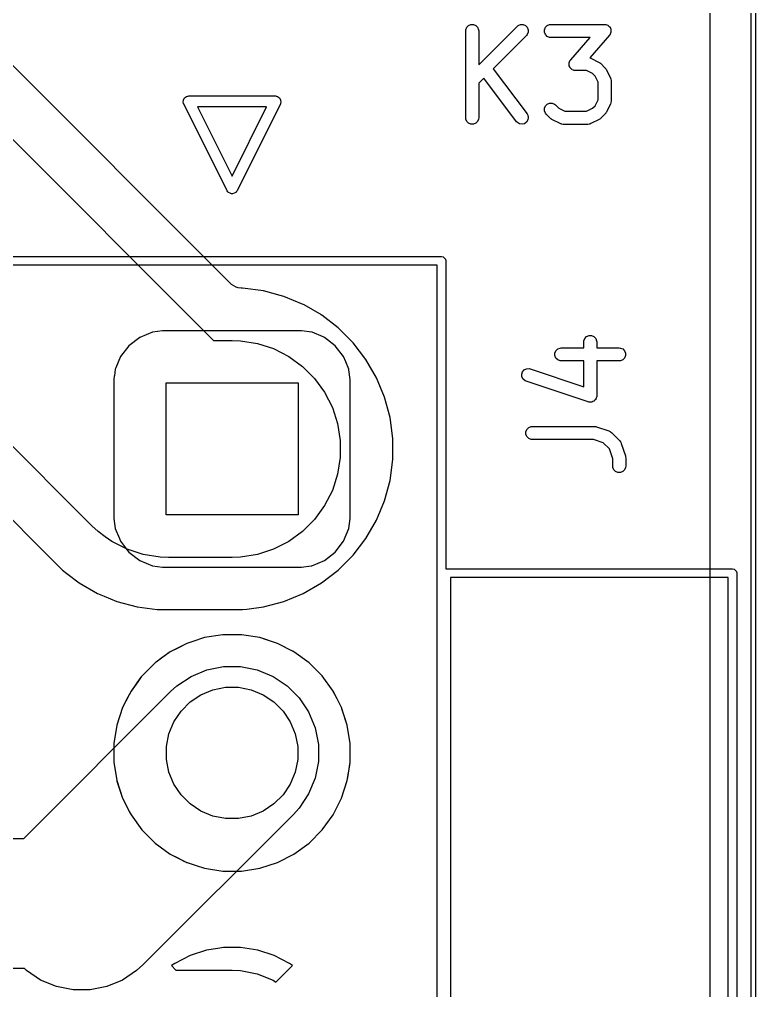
# Model space of a CAD drawing. Header units: inches. Extents: x 1.3 to 5.24, y -7.03 to -1.12.
# Drawn here: x 4.9035 to 5.2372, y -6.693 to -6.2528 of the extents above; entities that cross this region are included whole.
import ezdxf

# ---------------------------------------------------------------- set-up
doc = ezdxf.new("R2010")
doc.units = ezdxf.units.IN
doc.header["$MEASUREMENT"] = 0
for name, color, linetype, true_color in [('B.Cu', 153, 'CONTINUOUS', 0x4d7fc4), ('B.Mask', 4, 'CONTINUOUS', 0x02ffee), ('B.Paste', 132, 'CONTINUOUS', 0x00c2c2), ('B.Silkscreen', 31, 'CONTINUOUS', 0xe8b2a7), ('Edge.Cuts', 254, 'CONTINUOUS', 0xd0d2cd), ('F.Cu', 13, 'CONTINUOUS', 0xc83434), ('F.Mask', 201, 'CONTINUOUS', 0xd864ff), ('F.Paste', 253, 'CONTINUOUS', 0xb4a09a), ('F.Silkscreen', 41, 'CONTINUOUS', 0xf2eda1), ('In1.Cu', 91, 'CONTINUOUS', 0x7fc87f), ('In2.Cu', 33, 'CONTINUOUS', 0xce7d2c)]:
    doc.layers.add(name, color=color, linetype=linetype, true_color=true_color)

msp = doc.modelspace()

# ---------------------------------------------------------------- linework, layer by layer
at = {"layer": 'B.Cu', "linetype": 'CONTINUOUS'}
for p, q in [((5.2372, -1.12205), (5.2372, -7.02756)), ((5.23524, -7.02657), (5.23524, -1.12303)), ((5.21652, -3.98178), (5.21652, -7.00227)), ((4.99959, -6.37294), (4.51966, -5.89301)), ((4.49409, -5.90088), (4.99152, -6.3983)), ((4.93634, -6.48231), (4.41008, -5.95606)), ((5.00167, -6.37417), (4.99959, -6.37294)), ((5.00266, -6.37446), (5.00167, -6.37417)), ((5.00404, -6.37466), (5.00266, -6.37446)), ((5.00466, -6.37466), (5.00404, -6.37466)), ((5.00404, -6.37466), (5.00404, -6.37466)), ((5.00404, -6.37466), (5.00404, -6.37466)), ((5.01412, -6.37591), (5.00466, -6.37466)), ((5.00466, -6.37466), (5.00466, -6.37466)), ((5.00466, -6.37466), (5.00466, -6.37466)), ((5.02162, -6.37791), (5.01412, -6.37591)), ((5.01412, -6.37591), (5.01412, -6.37591)), ((5.01412, -6.37591), (5.01412, -6.37591)), ((5.02335, -6.37838), (5.02162, -6.37791)), ((5.03217, -6.38203), (5.02335, -6.37838)), ((5.03253, -6.38224), (5.03217, -6.38203)), ((5.03217, -6.38203), (5.03217, -6.38203)), ((5.04044, -6.38681), (5.03253, -6.38224)), ((5.03253, -6.38224), (5.03253, -6.38224)), ((5.04046, -6.38682), (5.04044, -6.38681)), ((5.04044, -6.38681), (5.04044, -6.38681)), ((5.04051, -6.38686), (5.04046, -6.38682)), ((5.04802, -6.39262), (5.04051, -6.38686)), ((5.05477, -6.39937), (5.04802, -6.39262)), ((5.04802, -6.39262), (5.04802, -6.39262)), ((5.04802, -6.39262), (5.04802, -6.39262)), ((5.04802, -6.39262), (5.04802, -6.39262)), ((5.04802, -6.39262), (5.04802, -6.39262)), ((4.99152, -6.3983), (4.99988, -6.3983)), ((4.99988, -6.3983), (5.00374, -6.39845)), ((5.00374, -6.39845), (5.01137, -6.39966)), ((5.01137, -6.39966), (5.01871, -6.40205)), ((5.06059, -6.40695), (5.05477, -6.39937)), ((5.05477, -6.39937), (5.05477, -6.39937)), ((5.05477, -6.39937), (5.05477, -6.39937)), ((5.01871, -6.40205), (5.02559, -6.40555)), ((5.02559, -6.40555), (5.03184, -6.41009)), ((5.06536, -6.41522), (5.06059, -6.40695)), ((5.03184, -6.41009), (5.0373, -6.41555)), ((5.0373, -6.41555), (5.04184, -6.4218)), ((5.06902, -6.42405), (5.06536, -6.41522)), ((5.04184, -6.4218), (5.04535, -6.42868)), ((5.07149, -6.43327), (5.06902, -6.42405)), ((5.04535, -6.42868), (5.04773, -6.43603)), ((5.07273, -6.44274), (5.07149, -6.43327)), ((5.04773, -6.43603), (5.04894, -6.44365)), ((5.04894, -6.44365), (5.04894, -6.45137)), ((5.07273, -6.45229), (5.07273, -6.44274)), ((5.04894, -6.45137), (5.04773, -6.459)), ((5.07149, -6.46176), (5.07273, -6.45229)), ((4.8793, -6.45871), (4.9161, -6.49551)), ((5.04773, -6.459), (5.04535, -6.46635)), ((5.06902, -6.47098), (5.07149, -6.46176)), ((5.04535, -6.46635), (5.04184, -6.47323)), ((5.04184, -6.47323), (5.0373, -6.47947)), ((5.06536, -6.47981), (5.06902, -6.47098)), ((5.0373, -6.47947), (5.03184, -6.48494)), ((4.93917, -6.48494), (4.93634, -6.48231)), ((5.06059, -6.48808), (5.06536, -6.47981)), ((4.94242, -6.48729), (4.93917, -6.48494)), ((4.94542, -6.48947), (4.94242, -6.48729)), ((5.03184, -6.48494), (5.02559, -6.48947)), ((5.05477, -6.49565), (5.06059, -6.48808)), ((4.9523, -6.49298), (4.94542, -6.48947)), ((5.02559, -6.48947), (5.01871, -6.49298)), ((4.9161, -6.49551), (4.91611, -6.49552)), ((4.91611, -6.49552), (4.91957, -6.49898)), ((4.95965, -6.49537), (4.9523, -6.49298)), ((4.96727, -6.49657), (4.95965, -6.49537)), ((4.97114, -6.49673), (4.96727, -6.49657)), ((4.99988, -6.49673), (4.97114, -6.49673)), ((5.00374, -6.49657), (4.99988, -6.49673)), ((5.01137, -6.49537), (5.00374, -6.49657)), ((5.01871, -6.49298), (5.01137, -6.49537)), ((5.04802, -6.50241), (5.05477, -6.49565)), ((5.05477, -6.49565), (5.05477, -6.49565)), ((4.91957, -6.49898), (4.923, -6.50241)), ((4.923, -6.50241), (4.923, -6.50241)), ((4.923, -6.50241), (4.923, -6.50241)), ((4.923, -6.50241), (4.923, -6.50241)), ((4.923, -6.50241), (4.92496, -6.50392)), ((4.92496, -6.50392), (4.93057, -6.50822)), ((5.04044, -6.50822), (5.04802, -6.50241)), ((5.04802, -6.50241), (5.04802, -6.50241)), ((5.04802, -6.50241), (5.04802, -6.50241)), ((4.93057, -6.50822), (4.93884, -6.513)), ((5.03217, -6.513), (5.04044, -6.50822)), ((4.93884, -6.513), (4.93885, -6.513)), ((4.93885, -6.513), (4.93887, -6.513)), ((4.93887, -6.513), (4.9419, -6.51426)), ((4.9419, -6.51426), (4.9419, -6.51426)), ((4.9419, -6.51426), (4.94767, -6.51665)), ((5.02335, -6.51665), (5.03217, -6.513)), ((4.94767, -6.51665), (4.95689, -6.51912)), ((4.95689, -6.51912), (4.96588, -6.52031)), ((5.00655, -6.52012), (5.01412, -6.51912)), ((5.01412, -6.51912), (5.02335, -6.51665)), ((4.96588, -6.52031), (4.96636, -6.52037)), ((4.96636, -6.52037), (4.96636, -6.52037)), ((4.96636, -6.52037), (4.96636, -6.52037)), ((4.96636, -6.52037), (4.97606, -6.52037)), ((4.97606, -6.52037), (4.97614, -6.52037)), ((4.97614, -6.52037), (4.97614, -6.52037)), ((4.97614, -6.52037), (5.00465, -6.52037)), ((5.00465, -6.52037), (5.00466, -6.52037)), ((5.00466, -6.52037), (5.00655, -6.52012)), ((4.99566, -6.53175), (4.98734, -6.53306)), ((5.0041, -6.53175), (4.99566, -6.53175)), ((4.99566, -6.53175), (4.99566, -6.53175)), ((4.99566, -6.53175), (4.99566, -6.53175)), ((5.01242, -6.53306), (5.0041, -6.53175)), ((5.0041, -6.53175), (5.0041, -6.53175)), ((5.0041, -6.53175), (5.0041, -6.53175)), ((4.97932, -6.53567), (4.97611, -6.53731)), ((4.98215, -6.53475), (4.97932, -6.53567)), ((4.98734, -6.53306), (4.98215, -6.53475)), ((5.01544, -6.53404), (5.01242, -6.53306)), ((5.01242, -6.53306), (5.01242, -6.53306)), ((5.01242, -6.53306), (5.01242, -6.53306)), ((5.02044, -6.53567), (5.01544, -6.53404)), ((5.02701, -6.53902), (5.02044, -6.53567)), ((5.02044, -6.53567), (5.02044, -6.53567)), ((4.97181, -6.5395), (4.96792, -6.54233)), ((4.97611, -6.53731), (4.97181, -6.5395)), ((5.02741, -6.53922), (5.02701, -6.53902)), ((5.02795, -6.5395), (5.02741, -6.53922)), ((5.03477, -6.54445), (5.02795, -6.5395)), ((4.96516, -6.54428), (4.95885, -6.55059)), ((4.96545, -6.54411), (4.96516, -6.54428)), ((4.96792, -6.54233), (4.96545, -6.54411)), ((4.96792, -6.54233), (4.96792, -6.54233)), ((5.04074, -6.55042), (5.03477, -6.54445)), ((4.9571, -6.55306), (4.95407, -6.55724)), ((4.95868, -6.55088), (4.9571, -6.55306)), ((4.95885, -6.55059), (4.95868, -6.55088)), ((5.04569, -6.55724), (5.04074, -6.55042)), ((4.95407, -6.55724), (4.95321, -6.55892)), ((4.95407, -6.55724), (4.95407, -6.55724)), ((4.95407, -6.55724), (4.95407, -6.55724)), ((4.95407, -6.55724), (4.95407, -6.55724)), ((4.98578, -6.55892), (4.99119, -6.55668)), ((4.99119, -6.55668), (4.99695, -6.55553)), ((4.99695, -6.55553), (5.00281, -6.55553)), ((5.00281, -6.55553), (5.00857, -6.55668)), ((5.00857, -6.55668), (5.01398, -6.55892)), ((5.04639, -6.55861), (5.04569, -6.55724)), ((5.04655, -6.55892), (5.04639, -6.55861)), ((4.95321, -6.55892), (4.95024, -6.56475)), ((4.97675, -6.56633), (4.9809, -6.56218)), ((4.9809, -6.56218), (4.98578, -6.55892)), ((5.01398, -6.55892), (5.01886, -6.56218)), ((5.01886, -6.56218), (5.02301, -6.56633)), ((5.04939, -6.56449), (5.04655, -6.55892)), ((5.04655, -6.55892), (5.04655, -6.55892)), ((4.95024, -6.56475), (4.94764, -6.57277)), ((4.95024, -6.56475), (4.95024, -6.56475)), ((4.95024, -6.56475), (4.95024, -6.56475)), ((4.97349, -6.5712), (4.97675, -6.56633)), ((5.02301, -6.56633), (5.02627, -6.5712)), ((5.04942, -6.56454), (5.04939, -6.56449)), ((5.04943, -6.56458), (5.04942, -6.56454)), ((5.04952, -6.56475), (5.04943, -6.56458)), ((5.05087, -6.56892), (5.04952, -6.56475)), ((5.04952, -6.56475), (5.04952, -6.56475)), ((5.04952, -6.56475), (5.04952, -6.56475)), ((4.97125, -6.57662), (4.97349, -6.5712)), ((5.02627, -6.5712), (5.02851, -6.57662)), ((5.05212, -6.57277), (5.05087, -6.56892)), ((4.94764, -6.57277), (4.94632, -6.58109)), ((5.05344, -6.58109), (5.05212, -6.57277)), ((4.9701, -6.58238), (4.97125, -6.57662)), ((5.02851, -6.57662), (5.02966, -6.58238)), ((4.94632, -6.58109), (4.94632, -6.58952)), ((4.9701, -6.58824), (4.9701, -6.58238)), ((5.02966, -6.58238), (5.02966, -6.58824)), ((5.05344, -6.58952), (5.05344, -6.58109)), ((4.94632, -6.58952), (4.94763, -6.5978)), ((4.97125, -6.59399), (4.9701, -6.58824)), ((5.02966, -6.58824), (5.02851, -6.59399)), ((5.05235, -6.59642), (5.05344, -6.58952)), ((4.97349, -6.59941), (4.97125, -6.59399)), ((5.02851, -6.59399), (5.02627, -6.59941)), ((4.94763, -6.5978), (4.94764, -6.59785)), ((4.94764, -6.59785), (4.94772, -6.59811)), ((4.94772, -6.59811), (4.95024, -6.60587)), ((5.04952, -6.60587), (5.05212, -6.59785)), ((5.05212, -6.59785), (5.05235, -6.59642)), ((4.97675, -6.60429), (4.97349, -6.59941)), ((5.02627, -6.59941), (5.02301, -6.60429)), ((4.95024, -6.60587), (4.95024, -6.60587)), ((4.95024, -6.60587), (4.95318, -6.61164)), ((4.9809, -6.60844), (4.97675, -6.60429)), ((5.02301, -6.60429), (5.01886, -6.60844)), ((5.04569, -6.61338), (5.04952, -6.60587)), ((4.95318, -6.61164), (4.95318, -6.61164)), ((4.95318, -6.61164), (4.95318, -6.61164)), ((4.95318, -6.61164), (4.95407, -6.61338)), ((4.98578, -6.6117), (4.9809, -6.60844)), ((5.01886, -6.60844), (5.01398, -6.6117)), ((4.95407, -6.61338), (4.95902, -6.6202)), ((4.99119, -6.61394), (4.98578, -6.6117)), ((4.99695, -6.61509), (4.99119, -6.61394)), ((5.00281, -6.61509), (4.99695, -6.61509)), ((5.00857, -6.61394), (5.00281, -6.61509)), ((5.01398, -6.6117), (5.00857, -6.61394)), ((5.04074, -6.6202), (5.04569, -6.61338)), ((4.95902, -6.6202), (4.96499, -6.62616)), ((5.03477, -6.62616), (5.04074, -6.6202)), ((4.96499, -6.62616), (4.97181, -6.63112)), ((5.02795, -6.63112), (5.03477, -6.62616)), ((4.97181, -6.63112), (4.97448, -6.63248)), ((4.97448, -6.63248), (4.9751, -6.6328)), ((4.9751, -6.6328), (4.97906, -6.63482)), ((5.02044, -6.63495), (5.02795, -6.63112)), ((4.97906, -6.63482), (4.97906, -6.63482)), ((4.97906, -6.63482), (4.97935, -6.63497)), ((4.97935, -6.63497), (4.9795, -6.63501)), ((4.9795, -6.63501), (4.98362, -6.63634)), ((4.98362, -6.63634), (4.98362, -6.63634)), ((4.98362, -6.63634), (4.98362, -6.63634)), ((4.98362, -6.63634), (4.98734, -6.63755)), ((4.98734, -6.63755), (4.99566, -6.63887)), ((5.0041, -6.63887), (5.01242, -6.63755)), ((5.01242, -6.63755), (5.02044, -6.63495)), ((4.99566, -6.63887), (4.99566, -6.63887)), ((4.99566, -6.63887), (5.0041, -6.63887)), ((5.0041, -6.63887), (5.0041, -6.63887)), ((4.98084, -6.67713), (4.97388, -6.68068)), ((4.98826, -6.67472), (4.98084, -6.67713)), ((4.98084, -6.67713), (4.98084, -6.67713)), ((4.99341, -6.67391), (4.98826, -6.67472)), ((4.99598, -6.6735), (4.99341, -6.67391)), ((5.00378, -6.6735), (4.99598, -6.6735)), ((4.99598, -6.6735), (4.99598, -6.6735)), ((5.00571, -6.6738), (5.00378, -6.6735)), ((5.00378, -6.6735), (5.00378, -6.6735)), ((5.0115, -6.67472), (5.00571, -6.6738)), ((5.01892, -6.67713), (5.0115, -6.67472)), ((5.0115, -6.67472), (5.0115, -6.67472)), ((5.02588, -6.68068), (5.01892, -6.67713)), ((5.01892, -6.67713), (5.01892, -6.67713)), ((5.01892, -6.67713), (5.01892, -6.67713)), ((4.97388, -6.68068), (4.97243, -6.68173)), ((4.97243, -6.68173), (4.97243, -6.68173)), ((4.97243, -6.68173), (4.97443, -6.68373)), ((4.97388, -6.68068), (4.97388, -6.68068)), ((5.01978, -6.68928), (5.02733, -6.68173)), ((5.02733, -6.68173), (5.02588, -6.68068)), ((5.02588, -6.68068), (5.02588, -6.68068)), ((5.02733, -6.68173), (5.02733, -6.68173)), ((4.97443, -6.68373), (4.99988, -6.68373)), ((4.99988, -6.68373), (5.00374, -6.68392)), ((5.00374, -6.68392), (5.01131, -6.68543)), ((5.01131, -6.68543), (5.01844, -6.68838)), ((5.01844, -6.68838), (5.01978, -6.68928))]:
    msp.add_line(p, q, dxfattribs=at)
at = {"layer": 'B.Mask', "linetype": 'CONTINUOUS'}
for p, q in [((5.2372, -1.12205), (5.2372, -7.02756)), ((5.23524, -7.02657), (5.23524, -1.12303)), ((4.96996, -6.47744), (4.96996, -6.41759)), ((4.96996, -6.41759), (5.0298, -6.41759)), ((5.0298, -6.41759), (5.0298, -6.47744)), ((5.0298, -6.47744), (4.96996, -6.47744)), ((4.98578, -6.55892), (4.99119, -6.55668)), ((4.99119, -6.55668), (4.99695, -6.55553)), ((4.99695, -6.55553), (5.00281, -6.55553)), ((5.00281, -6.55553), (5.00857, -6.55668)), ((5.00857, -6.55668), (5.01398, -6.55892)), ((4.97675, -6.56633), (4.9809, -6.56218)), ((4.9809, -6.56218), (4.98578, -6.55892)), ((5.01398, -6.55892), (5.01886, -6.56218)), ((5.01886, -6.56218), (5.02301, -6.56633)), ((4.97349, -6.5712), (4.97675, -6.56633)), ((5.02301, -6.56633), (5.02627, -6.5712)), ((4.97125, -6.57662), (4.97349, -6.5712)), ((5.02627, -6.5712), (5.02851, -6.57662)), ((4.9701, -6.58238), (4.97125, -6.57662)), ((5.02851, -6.57662), (5.02966, -6.58238)), ((4.9701, -6.58824), (4.9701, -6.58238)), ((5.02966, -6.58238), (5.02966, -6.58824)), ((4.97125, -6.59399), (4.9701, -6.58824)), ((5.02966, -6.58824), (5.02851, -6.59399)), ((4.97349, -6.59941), (4.97125, -6.59399)), ((5.02851, -6.59399), (5.02627, -6.59941)), ((4.97675, -6.60429), (4.97349, -6.59941)), ((5.02627, -6.59941), (5.02301, -6.60429)), ((4.9809, -6.60844), (4.97675, -6.60429)), ((5.02301, -6.60429), (5.01886, -6.60844)), ((4.98578, -6.6117), (4.9809, -6.60844)), ((5.01886, -6.60844), (5.01398, -6.6117)), ((4.99119, -6.61394), (4.98578, -6.6117)), ((4.99695, -6.61509), (4.99119, -6.61394)), ((5.00281, -6.61509), (4.99695, -6.61509)), ((5.00857, -6.61394), (5.00281, -6.61509)), ((5.01398, -6.6117), (5.00857, -6.61394))]:
    msp.add_line(p, q, dxfattribs=at)
at = {"layer": 'B.Paste', "linetype": 'CONTINUOUS'}
for p, q in [((5.2372, -1.12205), (5.2372, -7.02756)), ((5.23524, -7.02657), (5.23524, -1.12303))]:
    msp.add_line(p, q, dxfattribs=at)
at = {"layer": 'B.Silkscreen', "linetype": 'CONTINUOUS'}
for p, q in [((5.2372, -1.12205), (5.2372, -7.02756)), ((5.23524, -7.02657), (5.23524, -1.12303))]:
    msp.add_line(p, q, dxfattribs=at)
at = {"layer": 'Edge.Cuts', "linetype": 'CONTINUOUS'}
for p, q in [((5.2372, -1.12205), (5.2372, -7.02756)), ((5.23524, -7.02657), (5.23524, -1.12303))]:
    msp.add_line(p, q, dxfattribs=at)
at = {"layer": 'F.Cu', "linetype": 'CONTINUOUS'}
for p, q in [((5.2372, -1.12205), (5.2372, -7.02756)), ((5.23524, -7.02657), (5.23524, -1.12303)), ((5.21652, -5.80199), (5.21652, -7.00227)), ((4.96379, -6.39456), (4.95804, -6.39694)), ((4.96841, -6.39395), (4.96379, -6.39456)), ((4.96379, -6.39456), (4.96379, -6.39456)), ((4.96379, -6.39456), (4.96379, -6.39456)), ((5.03135, -6.39395), (4.96841, -6.39395)), ((4.96841, -6.39395), (4.96841, -6.39395)), ((5.03136, -6.39395), (5.03135, -6.39395)), ((5.03135, -6.39395), (5.03135, -6.39395)), ((5.03135, -6.39395), (5.03135, -6.39395)), ((5.03142, -6.39396), (5.03136, -6.39395)), ((5.03597, -6.39456), (5.03142, -6.39396)), ((5.03602, -6.39457), (5.03597, -6.39456)), ((5.03613, -6.39463), (5.03602, -6.39457)), ((5.04122, -6.39673), (5.03613, -6.39463)), ((5.03613, -6.39463), (5.03613, -6.39463)), ((4.95804, -6.39694), (4.9531, -6.40073)), ((5.04172, -6.39694), (5.04122, -6.39673)), ((5.04666, -6.40073), (5.04172, -6.39694)), ((4.9531, -6.40073), (4.94931, -6.40567)), ((5.05045, -6.40567), (5.04666, -6.40073)), ((4.94931, -6.40567), (4.94719, -6.41077)), ((5.05141, -6.40798), (5.05045, -6.40567)), ((5.05283, -6.41142), (5.05141, -6.40798)), ((4.94693, -6.41142), (4.94653, -6.41443)), ((4.94719, -6.41078), (4.94693, -6.41142)), ((4.94693, -6.41142), (4.94693, -6.41142)), ((4.94719, -6.41077), (4.94719, -6.41078)), ((5.05284, -6.41144), (5.05283, -6.41142)), ((5.05286, -6.41155), (5.05284, -6.41144)), ((5.05287, -6.41158), (5.05286, -6.41155)), ((5.05287, -6.41169), (5.05287, -6.41158)), ((5.05287, -6.4117), (5.05287, -6.41169)), ((5.05287, -6.41172), (5.05287, -6.4117)), ((5.05344, -6.41604), (5.05287, -6.41172)), ((4.94651, -6.41455), (4.94632, -6.41604)), ((4.94632, -6.41604), (4.94632, -6.41604)), ((4.94632, -6.41604), (4.94632, -6.47898)), ((4.94653, -6.41443), (4.94651, -6.41454)), ((4.94651, -6.41454), (4.94651, -6.41455)), ((4.96996, -6.47744), (4.96996, -6.41759)), ((4.96996, -6.41759), (5.0298, -6.41759)), ((5.0298, -6.41759), (5.0298, -6.47744)), ((5.05344, -6.47898), (5.05344, -6.41604)), ((5.05344, -6.41604), (5.05344, -6.41604)), ((5.05344, -6.41604), (5.05344, -6.41604)), ((4.94632, -6.47898), (4.94693, -6.48361)), ((5.0298, -6.47744), (4.96996, -6.47744)), ((5.05283, -6.48361), (5.05344, -6.47898)), ((4.94693, -6.48361), (4.94693, -6.48361)), ((4.94693, -6.48361), (4.94693, -6.48361)), ((4.94693, -6.48361), (4.94693, -6.48361)), ((4.94693, -6.48361), (4.94693, -6.48361)), ((4.94693, -6.48361), (4.94693, -6.48361)), ((4.94693, -6.48361), (4.94879, -6.48811)), ((5.05045, -6.48936), (5.05283, -6.48361)), ((4.94879, -6.48811), (4.94931, -6.48936)), ((4.94931, -6.48936), (4.95253, -6.49356)), ((5.04666, -6.4943), (5.05045, -6.48936)), ((4.95253, -6.49356), (4.9531, -6.4943)), ((4.9531, -6.4943), (4.95804, -6.49809)), ((5.04172, -6.49809), (5.04666, -6.4943)), ((4.95804, -6.49809), (4.96379, -6.50047)), ((4.96379, -6.50047), (4.96841, -6.50108)), ((4.96841, -6.50108), (5.03135, -6.50108)), ((5.03135, -6.50108), (5.03568, -6.50051)), ((5.03135, -6.50108), (5.03135, -6.50108)), ((5.03568, -6.50051), (5.0357, -6.5005)), ((5.0357, -6.5005), (5.03571, -6.50051)), ((5.03571, -6.50051), (5.03582, -6.5005)), ((5.03582, -6.5005), (5.03595, -6.50048)), ((5.03595, -6.50048), (5.03597, -6.50047)), ((5.03597, -6.50047), (5.04172, -6.49809)), ((5.03597, -6.50047), (5.03597, -6.50047)), ((4.99566, -6.53175), (4.98734, -6.53306)), ((5.0041, -6.53175), (4.99566, -6.53175)), ((4.99566, -6.53175), (4.99566, -6.53175)), ((4.99566, -6.53175), (4.99566, -6.53175)), ((5.01242, -6.53306), (5.0041, -6.53175)), ((5.0041, -6.53175), (5.0041, -6.53175)), ((5.0041, -6.53175), (5.0041, -6.53175)), ((4.97932, -6.53567), (4.97524, -6.53775)), ((4.98208, -6.53477), (4.97932, -6.53567)), ((4.98734, -6.53306), (4.98208, -6.53477)), ((5.02044, -6.53567), (5.01242, -6.53306)), ((5.01242, -6.53306), (5.01242, -6.53306)), ((5.01242, -6.53306), (5.01242, -6.53306)), ((5.02795, -6.5395), (5.02044, -6.53567)), ((4.97181, -6.5395), (4.96803, -6.54224)), ((4.97524, -6.53775), (4.97181, -6.5395)), ((4.97181, -6.5395), (4.97181, -6.5395)), ((5.03477, -6.54445), (5.02795, -6.5395)), ((4.96516, -6.54428), (4.95885, -6.55059)), ((4.96545, -6.54411), (4.96516, -6.54428)), ((4.96803, -6.54224), (4.96545, -6.54411)), ((5.04074, -6.55042), (5.03477, -6.54445)), ((4.95814, -6.55163), (4.95407, -6.55724)), ((4.95868, -6.55088), (4.95814, -6.55163)), ((4.95814, -6.55163), (4.95814, -6.55163)), ((4.95885, -6.55059), (4.95868, -6.55088)), ((5.04569, -6.55724), (5.04074, -6.55042)), ((4.95407, -6.55724), (4.95195, -6.5614)), ((4.98578, -6.55892), (4.99119, -6.55668)), ((4.99119, -6.55668), (4.99695, -6.55553)), ((4.99695, -6.55553), (5.00281, -6.55553)), ((5.00281, -6.55553), (5.00857, -6.55668)), ((5.00857, -6.55668), (5.01398, -6.55892)), ((5.0475, -6.56079), (5.04569, -6.55724)), ((4.95195, -6.5614), (4.95024, -6.56475)), ((4.97675, -6.56633), (4.9809, -6.56218)), ((4.9809, -6.56218), (4.98578, -6.55892)), ((5.01398, -6.55892), (5.01886, -6.56218)), ((5.01886, -6.56218), (5.02301, -6.56633)), ((5.04855, -6.56285), (5.0475, -6.56079)), ((5.04939, -6.56449), (5.04855, -6.56285)), ((4.95024, -6.56475), (4.94764, -6.57277)), ((4.95024, -6.56475), (4.95024, -6.56475)), ((4.95024, -6.56475), (4.95024, -6.56475)), ((4.97349, -6.5712), (4.97675, -6.56633)), ((5.02301, -6.56633), (5.02627, -6.5712)), ((5.04942, -6.56454), (5.04939, -6.56449)), ((5.04943, -6.56457), (5.04942, -6.56454)), ((5.04952, -6.56475), (5.04943, -6.56457)), ((5.04984, -6.56573), (5.04952, -6.56475)), ((5.04952, -6.56475), (5.04952, -6.56475)), ((5.04952, -6.56475), (5.04952, -6.56475)), ((5.05212, -6.57277), (5.04984, -6.56573)), ((4.97125, -6.57662), (4.97349, -6.5712)), ((5.02627, -6.5712), (5.02851, -6.57662)), ((4.94764, -6.57277), (4.94632, -6.58109)), ((5.05344, -6.58109), (5.05212, -6.57277)), ((4.9701, -6.58238), (4.97125, -6.57662)), ((5.02851, -6.57662), (5.02966, -6.58238)), ((4.94632, -6.58109), (4.94632, -6.58952)), ((4.9701, -6.58824), (4.9701, -6.58238)), ((5.02966, -6.58238), (5.02966, -6.58824)), ((5.05344, -6.58952), (5.05344, -6.58109)), ((4.94632, -6.58952), (4.94764, -6.59785)), ((4.97125, -6.59399), (4.9701, -6.58824)), ((5.02966, -6.58824), (5.02851, -6.59399)), ((5.05323, -6.59085), (5.05344, -6.58952)), ((4.97349, -6.59941), (4.97125, -6.59399)), ((5.02851, -6.59399), (5.02627, -6.59941)), ((5.05212, -6.59785), (5.05323, -6.59085)), ((4.94764, -6.59785), (4.94764, -6.59785)), ((4.94764, -6.59785), (4.95024, -6.60587)), ((5.04952, -6.60587), (5.05212, -6.59785)), ((4.97675, -6.60429), (4.97349, -6.59941)), ((5.02627, -6.59941), (5.02301, -6.60429)), ((4.95024, -6.60587), (4.95329, -6.61186)), ((4.9809, -6.60844), (4.97675, -6.60429)), ((5.02301, -6.60429), (5.01886, -6.60844)), ((5.04569, -6.61338), (5.04952, -6.60587)), ((4.98578, -6.6117), (4.9809, -6.60844)), ((5.01886, -6.60844), (5.01398, -6.6117)), ((4.95329, -6.61186), (4.95407, -6.61338)), ((4.95407, -6.61338), (4.95902, -6.6202)), ((4.99119, -6.61394), (4.98578, -6.6117)), ((4.99695, -6.61509), (4.99119, -6.61394)), ((5.00281, -6.61509), (4.99695, -6.61509)), ((5.00857, -6.61394), (5.00281, -6.61509)), ((5.01398, -6.6117), (5.00857, -6.61394)), ((5.04074, -6.6202), (5.04569, -6.61338)), ((4.95902, -6.6202), (4.96499, -6.62616)), ((5.03477, -6.62616), (5.04074, -6.6202)), ((4.96499, -6.62616), (4.97181, -6.63112)), ((5.02795, -6.63112), (5.03477, -6.62616)), ((4.97181, -6.63112), (4.97536, -6.63293)), ((4.97536, -6.63293), (4.97806, -6.63431)), ((5.02044, -6.63495), (5.02795, -6.63112)), ((4.97806, -6.63431), (4.97906, -6.63482)), ((4.97906, -6.63482), (4.97913, -6.63486)), ((4.97913, -6.63486), (4.97927, -6.63493)), ((4.97927, -6.63493), (4.97935, -6.63497)), ((4.97935, -6.63497), (4.9795, -6.63501)), ((4.9795, -6.63501), (4.98362, -6.63634)), ((4.98362, -6.63634), (4.98362, -6.63634)), ((4.98362, -6.63634), (4.98362, -6.63634)), ((4.98362, -6.63634), (4.98734, -6.63755)), ((4.98734, -6.63755), (4.99566, -6.63887)), ((5.0041, -6.63887), (5.01242, -6.63755)), ((5.01242, -6.63755), (5.02044, -6.63495)), ((4.99566, -6.63887), (4.99566, -6.63887)), ((4.99566, -6.63887), (5.0041, -6.63887)), ((5.0041, -6.63887), (5.0041, -6.63887))]:
    msp.add_line(p, q, dxfattribs=at)
at = {"layer": 'F.Mask', "linetype": 'CONTINUOUS'}
for p, q in [((5.2372, -1.12205), (5.2372, -7.02756)), ((5.23524, -7.02657), (5.23524, -1.12303)), ((4.96996, -6.47744), (4.96996, -6.41759)), ((4.96996, -6.41759), (5.0298, -6.41759)), ((5.0298, -6.41759), (5.0298, -6.47744)), ((5.0298, -6.47744), (4.96996, -6.47744)), ((4.98578, -6.55892), (4.99119, -6.55668)), ((4.99119, -6.55668), (4.99695, -6.55553)), ((4.99695, -6.55553), (5.00281, -6.55553)), ((5.00281, -6.55553), (5.00857, -6.55668)), ((5.00857, -6.55668), (5.01398, -6.55892)), ((4.97675, -6.56633), (4.9809, -6.56218)), ((4.9809, -6.56218), (4.98578, -6.55892)), ((5.01398, -6.55892), (5.01886, -6.56218)), ((5.01886, -6.56218), (5.02301, -6.56633)), ((4.97349, -6.5712), (4.97675, -6.56633)), ((5.02301, -6.56633), (5.02627, -6.5712)), ((4.97125, -6.57662), (4.97349, -6.5712)), ((5.02627, -6.5712), (5.02851, -6.57662)), ((4.9701, -6.58238), (4.97125, -6.57662)), ((5.02851, -6.57662), (5.02966, -6.58238)), ((4.9701, -6.58824), (4.9701, -6.58238)), ((5.02966, -6.58238), (5.02966, -6.58824)), ((4.97125, -6.59399), (4.9701, -6.58824)), ((5.02966, -6.58824), (5.02851, -6.59399)), ((4.97349, -6.59941), (4.97125, -6.59399)), ((5.02851, -6.59399), (5.02627, -6.59941)), ((4.97675, -6.60429), (4.97349, -6.59941)), ((5.02627, -6.59941), (5.02301, -6.60429)), ((4.9809, -6.60844), (4.97675, -6.60429)), ((5.02301, -6.60429), (5.01886, -6.60844)), ((4.98578, -6.6117), (4.9809, -6.60844)), ((5.01886, -6.60844), (5.01398, -6.6117)), ((4.99119, -6.61394), (4.98578, -6.6117)), ((4.99695, -6.61509), (4.99119, -6.61394)), ((5.00281, -6.61509), (4.99695, -6.61509)), ((5.00857, -6.61394), (5.00281, -6.61509)), ((5.01398, -6.6117), (5.00857, -6.61394))]:
    msp.add_line(p, q, dxfattribs=at)
at = {"layer": 'F.Paste', "linetype": 'CONTINUOUS'}
for p, q in [((5.2372, -1.12205), (5.2372, -7.02756)), ((5.23524, -7.02657), (5.23524, -1.12303))]:
    msp.add_line(p, q, dxfattribs=at)
at = {"layer": 'F.Silkscreen', "linetype": 'CONTINUOUS'}
for p, q in [((5.2372, -1.12205), (5.2372, -7.02756)), ((5.23524, -7.02657), (5.23524, -1.12303)), ((5.10578, -6.25806), (5.10584, -6.25749)), ((5.10578, -6.29743), (5.10578, -6.25806)), ((5.10584, -6.25749), (5.10628, -6.25642)), ((5.10628, -6.25642), (5.1071, -6.25561)), ((5.1071, -6.25561), (5.10816, -6.25517)), ((5.10816, -6.25517), (5.10931, -6.25517)), ((5.10931, -6.25517), (5.11038, -6.25561)), ((5.11038, -6.25561), (5.11119, -6.25642)), ((5.11119, -6.25642), (5.11163, -6.25749)), ((5.11163, -6.25749), (5.11169, -6.25806)), ((5.11169, -6.27343), (5.12915, -6.25598)), ((5.11169, -6.25806), (5.11169, -6.27343)), ((5.12915, -6.25598), (5.12959, -6.25561)), ((5.12959, -6.25561), (5.13066, -6.25517)), ((5.13066, -6.25517), (5.13181, -6.25517)), ((5.13181, -6.25517), (5.13287, -6.25561)), ((5.13287, -6.25561), (5.13369, -6.25642)), ((5.13369, -6.25642), (5.13413, -6.25749)), ((5.13413, -6.25864), (5.13369, -6.2597)), ((5.13413, -6.25749), (5.13413, -6.25864)), ((5.14146, -6.25749), (5.1419, -6.25642)), ((5.14146, -6.25864), (5.14146, -6.25749)), ((5.1419, -6.2597), (5.14146, -6.25864)), ((5.1419, -6.25642), (5.14272, -6.25561)), ((5.14272, -6.25561), (5.14378, -6.25517)), ((5.14378, -6.25517), (5.14436, -6.25511)), ((5.14436, -6.25511), (5.16873, -6.25511)), ((5.16873, -6.25511), (5.16903, -6.25514)), ((5.16903, -6.25514), (5.16911, -6.25514)), ((5.16911, -6.25514), (5.16916, -6.25515)), ((5.16916, -6.25515), (5.1693, -6.25517)), ((5.1693, -6.25517), (5.16975, -6.25535)), ((5.16975, -6.25535), (5.1702, -6.2555)), ((5.1702, -6.2555), (5.17028, -6.25557)), ((5.17028, -6.25557), (5.17037, -6.25561)), ((5.17037, -6.25561), (5.17071, -6.25595)), ((5.17071, -6.25595), (5.17107, -6.25626)), ((5.17107, -6.25626), (5.17111, -6.25635)), ((5.17111, -6.25635), (5.17118, -6.25642)), ((5.17118, -6.25642), (5.17137, -6.25687)), ((5.17144, -6.25908), (5.17129, -6.25954)), ((5.17137, -6.25687), (5.17158, -6.2573)), ((5.17162, -6.25864), (5.17144, -6.25908)), ((5.17158, -6.2573), (5.17159, -6.2574)), ((5.17159, -6.2574), (5.17162, -6.25749)), ((5.17162, -6.25749), (5.17162, -6.25797)), ((5.17162, -6.25797), (5.17166, -6.25845)), ((5.17166, -6.25845), (5.17162, -6.25854)), ((5.17162, -6.25854), (5.17162, -6.25864)), ((5.13332, -6.26015), (5.11826, -6.27521)), ((5.13369, -6.2597), (5.13332, -6.26015)), ((5.14272, -6.26052), (5.1419, -6.2597)), ((5.14378, -6.26096), (5.14272, -6.26052)), ((5.14436, -6.26102), (5.14378, -6.26096)), ((5.16222, -6.26102), (5.14436, -6.26102)), ((5.15338, -6.27112), (5.16222, -6.26102)), ((5.17095, -6.26001), (5.16202, -6.27022)), ((5.17113, -6.25976), (5.17095, -6.26001)), ((5.17118, -6.2597), (5.17113, -6.25976)), ((5.17121, -6.25965), (5.17118, -6.2597)), ((5.17129, -6.25954), (5.17121, -6.25965)), ((5.15268, -6.27268), (5.15271, -6.27259)), ((5.15271, -6.27316), (5.15268, -6.27268)), ((5.15271, -6.27249), (5.15289, -6.27204)), ((5.15271, -6.27259), (5.15271, -6.27249)), ((5.15289, -6.27204), (5.15305, -6.27159)), ((5.15305, -6.27159), (5.15313, -6.27147)), ((5.15313, -6.27147), (5.15315, -6.27142)), ((5.15315, -6.27142), (5.15321, -6.27137)), ((5.15321, -6.27137), (5.15338, -6.27112)), ((5.16202, -6.27022), (5.16255, -6.27042)), ((5.16255, -6.27042), (5.1663, -6.2723)), ((5.1663, -6.2723), (5.16655, -6.27245)), ((5.16655, -6.27245), (5.16662, -6.27248)), ((5.16662, -6.27248), (5.1667, -6.27255)), ((5.1667, -6.27255), (5.16679, -6.2726)), ((5.16679, -6.2726), (5.16684, -6.27266)), ((5.16684, -6.27266), (5.16707, -6.27285)), ((5.11826, -6.27521), (5.1336, -6.29566)), ((5.15271, -6.27364), (5.15271, -6.27316)), ((5.15275, -6.27373), (5.15271, -6.27364)), ((5.15275, -6.27383), (5.15275, -6.27373)), ((5.15297, -6.27426), (5.15275, -6.27383)), ((5.15315, -6.2747), (5.15297, -6.27426)), ((5.15322, -6.27477), (5.15315, -6.2747)), ((5.15326, -6.27486), (5.15322, -6.27477)), ((5.15363, -6.27518), (5.15326, -6.27486)), ((5.15397, -6.27552), (5.15363, -6.27518)), ((5.15406, -6.27556), (5.15397, -6.27552)), ((5.15413, -6.27562), (5.15406, -6.27556)), ((5.15459, -6.27577), (5.15413, -6.27562)), ((5.15503, -6.27596), (5.15459, -6.27577)), ((5.15517, -6.27597), (5.15503, -6.27596)), ((5.15522, -6.27599), (5.15517, -6.27597)), ((5.1553, -6.27598), (5.15522, -6.27599)), ((5.15561, -6.27601), (5.1553, -6.27598)), ((5.16053, -6.27601), (5.15561, -6.27601)), ((5.16323, -6.27736), (5.16053, -6.27601)), ((5.16707, -6.27285), (5.16894, -6.27472)), ((5.16894, -6.27472), (5.16913, -6.27495)), ((5.16913, -6.27495), (5.16919, -6.275)), ((5.16919, -6.275), (5.16924, -6.27509)), ((5.16924, -6.27509), (5.16931, -6.27517)), ((5.16931, -6.27517), (5.16934, -6.27524)), ((5.16934, -6.27524), (5.1695, -6.27549)), ((5.1695, -6.27549), (5.17137, -6.27924)), ((5.11404, -6.27943), (5.11169, -6.28178)), ((5.12887, -6.29921), (5.11404, -6.27943)), ((5.16443, -6.27856), (5.16323, -6.27736)), ((5.16578, -6.28126), (5.16443, -6.27856)), ((5.16578, -6.28924), (5.16578, -6.28126)), ((5.17137, -6.27924), (5.17158, -6.27978)), ((5.17158, -6.27978), (5.17158, -6.27989)), ((5.17158, -6.27989), (5.17162, -6.27998)), ((5.17162, -6.27998), (5.17168, -6.28056)), ((5.17168, -6.28056), (5.17168, -6.28993)), ((5.11169, -6.28178), (5.11169, -6.29743)), ((4.9777, -6.29021), (4.97789, -6.28966)), ((4.97789, -6.29088), (4.9777, -6.29021)), ((4.97789, -6.28908), (4.97818, -6.28879)), ((4.97789, -6.28966), (4.97789, -6.28908)), ((4.97818, -6.28879), (4.97831, -6.2884)), ((4.97831, -6.2884), (4.97883, -6.28814)), ((4.97883, -6.28814), (4.97924, -6.28772)), ((4.97924, -6.28772), (4.97992, -6.28759)), ((4.97992, -6.28759), (4.98002, -6.28754)), ((4.98002, -6.28754), (4.98007, -6.28756)), ((4.98007, -6.28756), (4.98019, -6.28753)), ((4.98019, -6.28753), (5.01956, -6.28753)), ((5.01956, -6.28753), (5.01969, -6.28756)), ((5.01969, -6.28756), (5.01974, -6.28754)), ((5.01974, -6.28754), (5.01984, -6.28759)), ((5.01984, -6.28759), (5.02052, -6.28772)), ((5.02052, -6.28772), (5.02093, -6.28814)), ((5.02093, -6.28814), (5.02145, -6.2884)), ((5.02145, -6.2884), (5.02158, -6.28879)), ((5.02158, -6.28879), (5.02187, -6.28908)), ((5.02187, -6.28908), (5.02187, -6.28966)), ((5.02187, -6.28966), (5.02206, -6.29021)), ((5.02206, -6.29021), (5.02187, -6.29088)), ((5.16443, -6.29194), (5.16578, -6.28924)), ((5.17168, -6.28993), (5.17162, -6.29051)), ((4.97789, -6.29099), (4.97789, -6.29088)), ((4.97793, -6.29103), (4.97789, -6.29099)), ((4.97796, -6.29115), (4.97793, -6.29103)), ((4.99764, -6.33052), (4.97796, -6.29115)), ((4.98424, -6.29253), (4.99988, -6.32381)), ((5.01552, -6.29253), (4.98424, -6.29253)), ((4.99988, -6.32381), (5.01552, -6.29253)), ((5.0218, -6.29115), (5.00212, -6.33052)), ((5.02183, -6.29103), (5.0218, -6.29115)), ((5.02187, -6.29099), (5.02183, -6.29103)), ((5.02187, -6.29088), (5.02187, -6.29099)), ((5.14146, -6.29311), (5.1419, -6.29204)), ((5.14146, -6.29426), (5.14146, -6.29311)), ((5.1419, -6.29532), (5.14146, -6.29426)), ((5.1419, -6.29204), (5.14272, -6.29123)), ((5.14272, -6.29123), (5.14378, -6.29079)), ((5.14378, -6.29079), (5.14493, -6.29079)), ((5.14493, -6.29079), (5.146, -6.29123)), ((5.146, -6.29123), (5.14644, -6.2916)), ((5.14644, -6.2916), (5.14798, -6.29313)), ((5.14798, -6.29313), (5.15068, -6.29448)), ((5.15068, -6.29448), (5.16053, -6.29448)), ((5.16053, -6.29448), (5.16323, -6.29313)), ((5.16323, -6.29313), (5.16443, -6.29194)), ((5.17137, -6.29126), (5.1695, -6.295)), ((5.17158, -6.29071), (5.17137, -6.29126)), ((5.17162, -6.29051), (5.17158, -6.29061)), ((5.17158, -6.29061), (5.17158, -6.29071)), ((5.10584, -6.29801), (5.10578, -6.29743)), ((5.10628, -6.29907), (5.10584, -6.29801)), ((5.1071, -6.29989), (5.10628, -6.29907)), ((5.11119, -6.29907), (5.11038, -6.29989)), ((5.11163, -6.29801), (5.11119, -6.29907)), ((5.11169, -6.29743), (5.11163, -6.29801)), ((5.13402, -6.29841), (5.13343, -6.29941)), ((5.1336, -6.29566), (5.1339, -6.29616)), ((5.1339, -6.29616), (5.13418, -6.29727)), ((5.13418, -6.29727), (5.13402, -6.29841)), ((5.14227, -6.29577), (5.1419, -6.29532)), ((5.14414, -6.29765), (5.14227, -6.29577)), ((5.14437, -6.29783), (5.14414, -6.29765)), ((5.14442, -6.29789), (5.14437, -6.29783)), ((5.14451, -6.29795), (5.14442, -6.29789)), ((5.14459, -6.29801), (5.14451, -6.29795)), ((5.14466, -6.29804), (5.14459, -6.29801)), ((5.14491, -6.2982), (5.14466, -6.29804)), ((5.14866, -6.30007), (5.14491, -6.2982)), ((5.1663, -6.2982), (5.16255, -6.30007)), ((5.16655, -6.29804), (5.1663, -6.2982)), ((5.16662, -6.29801), (5.16655, -6.29804)), ((5.1667, -6.29795), (5.16662, -6.29801)), ((5.16679, -6.29789), (5.1667, -6.29795)), ((5.16684, -6.29783), (5.16679, -6.29789)), ((5.16707, -6.29765), (5.16684, -6.29783)), ((5.16894, -6.29577), (5.16707, -6.29765)), ((5.16913, -6.29555), (5.16894, -6.29577)), ((5.16919, -6.29549), (5.16913, -6.29555)), ((5.16924, -6.29541), (5.16919, -6.29549)), ((5.16931, -6.29532), (5.16924, -6.29541)), ((5.16934, -6.29525), (5.16931, -6.29532)), ((5.1695, -6.295), (5.16934, -6.29525)), ((5.10816, -6.30033), (5.1071, -6.29989)), ((5.10931, -6.30033), (5.10816, -6.30033)), ((5.11038, -6.29989), (5.10931, -6.30033)), ((5.12926, -6.29963), (5.12887, -6.29921)), ((5.13025, -6.30022), (5.12926, -6.29963)), ((5.13139, -6.30038), (5.13025, -6.30022)), ((5.13251, -6.3001), (5.13139, -6.30038)), ((5.13343, -6.29941), (5.13251, -6.3001)), ((5.1492, -6.30028), (5.14866, -6.30007)), ((5.14931, -6.30029), (5.1492, -6.30028)), ((5.14941, -6.30033), (5.14931, -6.30029)), ((5.14998, -6.30039), (5.14941, -6.30033)), ((5.16123, -6.30039), (5.14998, -6.30039)), ((5.16181, -6.30033), (5.16123, -6.30039)), ((5.1619, -6.30029), (5.16181, -6.30033)), ((5.16201, -6.30028), (5.1619, -6.30029)), ((5.16255, -6.30007), (5.16201, -6.30028)), ((4.99795, -6.33091), (4.99764, -6.33052)), ((4.99799, -6.33104), (4.99795, -6.33091)), ((4.99808, -6.33109), (4.99799, -6.33104)), ((4.99824, -6.33129), (4.99808, -6.33109)), ((4.99899, -6.33154), (4.99824, -6.33129)), ((4.9997, -6.3319), (4.99899, -6.33154)), ((4.99988, -6.33184), (4.9997, -6.3319)), ((5.00006, -6.3319), (4.99988, -6.33184)), ((5.00077, -6.33154), (5.00006, -6.3319)), ((5.00152, -6.33129), (5.00077, -6.33154)), ((5.00168, -6.33109), (5.00152, -6.33129)), ((5.00177, -6.33104), (5.00168, -6.33109)), ((5.00181, -6.33091), (5.00177, -6.33104)), ((5.00212, -6.33052), (5.00181, -6.33091)), ((4.70118, -6.36027), (5.09488, -6.36027)), ((5.09488, -6.36027), (5.09563, -6.36042)), ((5.09563, -6.36042), (5.0967, -6.36148)), ((5.09291, -6.36421), (4.70315, -6.36421)), ((5.09291, -6.95082), (5.09291, -6.36421)), ((5.0967, -6.36148), (5.09685, -6.36224)), ((5.09685, -6.36224), (5.09685, -6.50191)), ((5.15931, -6.39904), (5.15937, -6.39847)), ((5.15931, -6.40172), (5.15931, -6.39904)), ((5.15937, -6.39847), (5.15981, -6.3974)), ((5.15981, -6.3974), (5.16062, -6.39659)), ((5.16062, -6.39659), (5.16169, -6.39615)), ((5.16169, -6.39615), (5.16284, -6.39615)), ((5.16284, -6.39615), (5.1639, -6.39659)), ((5.1639, -6.39659), (5.16472, -6.3974)), ((5.16472, -6.3974), (5.16516, -6.39847)), ((5.16516, -6.39847), (5.16522, -6.39904)), ((5.16522, -6.39904), (5.16522, -6.40172)), ((5.14624, -6.40409), (5.14668, -6.40303)), ((5.14624, -6.40524), (5.14624, -6.40409)), ((5.14668, -6.40303), (5.1475, -6.40221)), ((5.1475, -6.40221), (5.14856, -6.40177)), ((5.14856, -6.40177), (5.14914, -6.40172)), ((5.14914, -6.40172), (5.15931, -6.40172)), ((5.16522, -6.40172), (5.17539, -6.40172)), ((5.17539, -6.40172), (5.17596, -6.40177)), ((5.17596, -6.40177), (5.17703, -6.40221)), ((5.17703, -6.40221), (5.17784, -6.40303)), ((5.17784, -6.40303), (5.17828, -6.40409)), ((5.17828, -6.40409), (5.17828, -6.40524)), ((5.14668, -6.40631), (5.14624, -6.40524)), ((5.1475, -6.40712), (5.14668, -6.40631)), ((5.14856, -6.40756), (5.1475, -6.40712)), ((5.14914, -6.40762), (5.14856, -6.40756)), ((5.15931, -6.40762), (5.14914, -6.40762)), ((5.15931, -6.41932), (5.15931, -6.40762)), ((5.17539, -6.40762), (5.16522, -6.40762)), ((5.16522, -6.40762), (5.16522, -6.42342)), ((5.17596, -6.40756), (5.17539, -6.40762)), ((5.17703, -6.40712), (5.17596, -6.40756)), ((5.17784, -6.40631), (5.17703, -6.40712)), ((5.17828, -6.40524), (5.17784, -6.40631)), ((5.13121, -6.41367), (5.13158, -6.41258)), ((5.13158, -6.41258), (5.13233, -6.41171)), ((5.13233, -6.41171), (5.13336, -6.41119)), ((5.13336, -6.41119), (5.13451, -6.41111)), ((5.13451, -6.41111), (5.13508, -6.41124)), ((5.13508, -6.41124), (5.15931, -6.41932)), ((5.13129, -6.41482), (5.13121, -6.41367)), ((5.13181, -6.41585), (5.13129, -6.41482)), ((5.13268, -6.41661), (5.13181, -6.41585)), ((5.13321, -6.41684), (5.13268, -6.41661)), ((5.16133, -6.42622), (5.13321, -6.41684)), ((5.16162, -6.42628), (5.16133, -6.42622)), ((5.16169, -6.42631), (5.16162, -6.42628)), ((5.16175, -6.42631), (5.16169, -6.42631)), ((5.16189, -6.42635), (5.16175, -6.42631)), ((5.16237, -6.42631), (5.16189, -6.42635)), ((5.16284, -6.42631), (5.16237, -6.42631)), ((5.16294, -6.42627), (5.16284, -6.42631)), ((5.16304, -6.42626), (5.16294, -6.42627)), ((5.16347, -6.42605), (5.16304, -6.42626)), ((5.1639, -6.42587), (5.16347, -6.42605)), ((5.16398, -6.4258), (5.1639, -6.42587)), ((5.16407, -6.42575), (5.16398, -6.4258)), ((5.16438, -6.42539), (5.16407, -6.42575)), ((5.16472, -6.42506), (5.16438, -6.42539)), ((5.16476, -6.42496), (5.16472, -6.42506)), ((5.16483, -6.42488), (5.16476, -6.42496)), ((5.16498, -6.42443), (5.16483, -6.42488)), ((5.16516, -6.42399), (5.16498, -6.42443)), ((5.16517, -6.42384), (5.16516, -6.42399)), ((5.16519, -6.42379), (5.16517, -6.42384)), ((5.16522, -6.42342), (5.16519, -6.42371)), ((5.16519, -6.42371), (5.16519, -6.42379)), ((5.13312, -6.43971), (5.13356, -6.43865)), ((5.13312, -6.44086), (5.13312, -6.43971)), ((5.13356, -6.43865), (5.13438, -6.43783)), ((5.13438, -6.43783), (5.13544, -6.43739)), ((5.13544, -6.43739), (5.13602, -6.43734)), ((5.13602, -6.43734), (5.16414, -6.43734)), ((5.16414, -6.43734), (5.16443, -6.43736)), ((5.16443, -6.43736), (5.16451, -6.43736)), ((5.16451, -6.43736), (5.16461, -6.43738)), ((5.16461, -6.43738), (5.16471, -6.43739)), ((5.16471, -6.43739), (5.16479, -6.43742)), ((5.16479, -6.43742), (5.16507, -6.43749)), ((5.16507, -6.43749), (5.1707, -6.43936)), ((5.1707, -6.43936), (5.17122, -6.4396)), ((5.17122, -6.4396), (5.1713, -6.43967)), ((5.1713, -6.43967), (5.1714, -6.43971)), ((5.1714, -6.43971), (5.17185, -6.44008)), ((5.13356, -6.44193), (5.13312, -6.44086)), ((5.13438, -6.44274), (5.13356, -6.44193)), ((5.13544, -6.44318), (5.13438, -6.44274)), ((5.13602, -6.44324), (5.13544, -6.44318)), ((5.16366, -6.44324), (5.13602, -6.44324)), ((5.16817, -6.44474), (5.16366, -6.44324)), ((5.17185, -6.44008), (5.1756, -6.44383)), ((5.1756, -6.44383), (5.17597, -6.44427)), ((5.17597, -6.44427), (5.17601, -6.44437)), ((5.17601, -6.44437), (5.17608, -6.44445)), ((5.17093, -6.44751), (5.16817, -6.44474)), ((5.17243, -6.45202), (5.17093, -6.44751)), ((5.17608, -6.44445), (5.17631, -6.44498)), ((5.17631, -6.44498), (5.17819, -6.4506)), ((5.17243, -6.45529), (5.17243, -6.45202)), ((5.17819, -6.4506), (5.17825, -6.45089)), ((5.17825, -6.45089), (5.17828, -6.45096)), ((5.17828, -6.45096), (5.17829, -6.45107)), ((5.17829, -6.45107), (5.17832, -6.45117)), ((5.17832, -6.45117), (5.17831, -6.45125)), ((5.17831, -6.45125), (5.17834, -6.45154)), ((5.17834, -6.45154), (5.17834, -6.45529)), ((5.17249, -6.45586), (5.17243, -6.45529)), ((5.17293, -6.45693), (5.17249, -6.45586)), ((5.17375, -6.45774), (5.17293, -6.45693)), ((5.17784, -6.45693), (5.17703, -6.45774)), ((5.17828, -6.45586), (5.17784, -6.45693)), ((5.17834, -6.45529), (5.17828, -6.45586)), ((5.17481, -6.45818), (5.17375, -6.45774)), ((5.17596, -6.45818), (5.17481, -6.45818)), ((5.17703, -6.45774), (5.17596, -6.45818)), ((5.09685, -6.50191), (5.09688, -6.5019)), ((5.09688, -6.5019), (5.2268, -6.5019)), ((5.09885, -6.50584), (5.09885, -6.80899)), ((5.22483, -6.50584), (5.09885, -6.50584)), ((5.22483, -6.80899), (5.22483, -6.50584)), ((5.2268, -6.5019), (5.22755, -6.50205)), ((5.22755, -6.50205), (5.22862, -6.50311)), ((5.22862, -6.50311), (5.22877, -6.50387)), ((5.22877, -6.50387), (5.22877, -6.81095))]:
    msp.add_line(p, q, dxfattribs=at)
at = {"layer": 'In1.Cu', "linetype": 'CONTINUOUS'}
for p, q in [((5.2372, -1.12205), (5.2372, -7.02756)), ((5.23524, -7.02657), (5.23524, -1.12303)), ((4.96996, -6.47744), (4.96996, -6.41759)), ((4.96996, -6.41759), (5.0298, -6.41759)), ((5.0298, -6.41759), (5.0298, -6.47744)), ((5.0298, -6.47744), (4.96996, -6.47744)), ((4.98578, -6.55892), (4.99119, -6.55668)), ((4.99119, -6.55668), (4.99695, -6.55553)), ((4.99695, -6.55553), (5.00281, -6.55553)), ((5.00281, -6.55553), (5.00857, -6.55668)), ((5.00857, -6.55668), (5.01398, -6.55892)), ((4.97675, -6.56633), (4.9809, -6.56218)), ((4.9809, -6.56218), (4.98578, -6.55892)), ((5.01398, -6.55892), (5.01886, -6.56218)), ((5.01886, -6.56218), (5.02301, -6.56633)), ((4.97349, -6.5712), (4.97675, -6.56633)), ((5.02301, -6.56633), (5.02627, -6.5712)), ((4.97125, -6.57662), (4.97349, -6.5712)), ((5.02627, -6.5712), (5.02851, -6.57662)), ((4.9701, -6.58238), (4.97125, -6.57662)), ((5.02851, -6.57662), (5.02966, -6.58238)), ((4.9701, -6.58824), (4.9701, -6.58238)), ((5.02966, -6.58238), (5.02966, -6.58824)), ((4.97125, -6.59399), (4.9701, -6.58824)), ((5.02966, -6.58824), (5.02851, -6.59399)), ((4.97349, -6.59941), (4.97125, -6.59399)), ((5.02851, -6.59399), (5.02627, -6.59941)), ((4.97675, -6.60429), (4.97349, -6.59941)), ((5.02627, -6.59941), (5.02301, -6.60429)), ((4.9809, -6.60844), (4.97675, -6.60429)), ((5.02301, -6.60429), (5.01886, -6.60844)), ((4.98578, -6.6117), (4.9809, -6.60844)), ((5.01886, -6.60844), (5.01398, -6.6117)), ((4.99119, -6.61394), (4.98578, -6.6117)), ((4.99695, -6.61509), (4.99119, -6.61394)), ((5.00281, -6.61509), (4.99695, -6.61509)), ((5.00857, -6.61394), (5.00281, -6.61509)), ((5.01398, -6.6117), (5.00857, -6.61394))]:
    msp.add_line(p, q, dxfattribs=at)
at = {"layer": 'In2.Cu', "linetype": 'CONTINUOUS'}
for p, q in [((5.2372, -1.12205), (5.2372, -7.02756)), ((5.23524, -7.02657), (5.23524, -1.12303)), ((4.96996, -6.47744), (4.96996, -6.41759)), ((4.96996, -6.41759), (5.0298, -6.41759)), ((5.0298, -6.41759), (5.0298, -6.47744)), ((5.0298, -6.47744), (4.96996, -6.47744)), ((4.98132, -6.55059), (4.98845, -6.54763)), ((4.98845, -6.54763), (4.99602, -6.54613)), ((4.99602, -6.54613), (5.00374, -6.54613)), ((5.00374, -6.54613), (5.01131, -6.54763)), ((5.01131, -6.54763), (5.01844, -6.55059)), ((4.9749, -6.55488), (4.98132, -6.55059)), ((5.01844, -6.55059), (5.02486, -6.55488)), ((4.9055, -6.62402), (4.97204, -6.55747)), ((4.97204, -6.55747), (4.9749, -6.55488)), ((5.02486, -6.55488), (5.03031, -6.56033)), ((5.03031, -6.56033), (5.0346, -6.56675)), ((5.0346, -6.56675), (5.03755, -6.57388)), ((5.03755, -6.57388), (5.03906, -6.58145)), ((5.03906, -6.58145), (5.03906, -6.58917)), ((5.03906, -6.58917), (5.03755, -6.59674)), ((5.03755, -6.59674), (5.0346, -6.60387)), ((5.0346, -6.60387), (5.03031, -6.61029)), ((5.03031, -6.61029), (5.02772, -6.61315)), ((5.02772, -6.61315), (4.95948, -6.68138)), ((4.78328, -6.62402), (4.9055, -6.62402)), ((4.95948, -6.68138), (4.95662, -6.68398)), ((4.90576, -6.68307), (4.78328, -6.68307)), ((4.90667, -6.68398), (4.90576, -6.68307)), ((4.91309, -6.68826), (4.90667, -6.68398)), ((4.95662, -6.68398), (4.9502, -6.68826)), ((4.92022, -6.69122), (4.91309, -6.68826)), ((4.9502, -6.68826), (4.94307, -6.69122)), ((4.92779, -6.69272), (4.92022, -6.69122)), ((4.9355, -6.69272), (4.92779, -6.69272)), ((4.94307, -6.69122), (4.9355, -6.69272))]:
    msp.add_line(p, q, dxfattribs=at)

doc.saveas('drawing.dxf')
